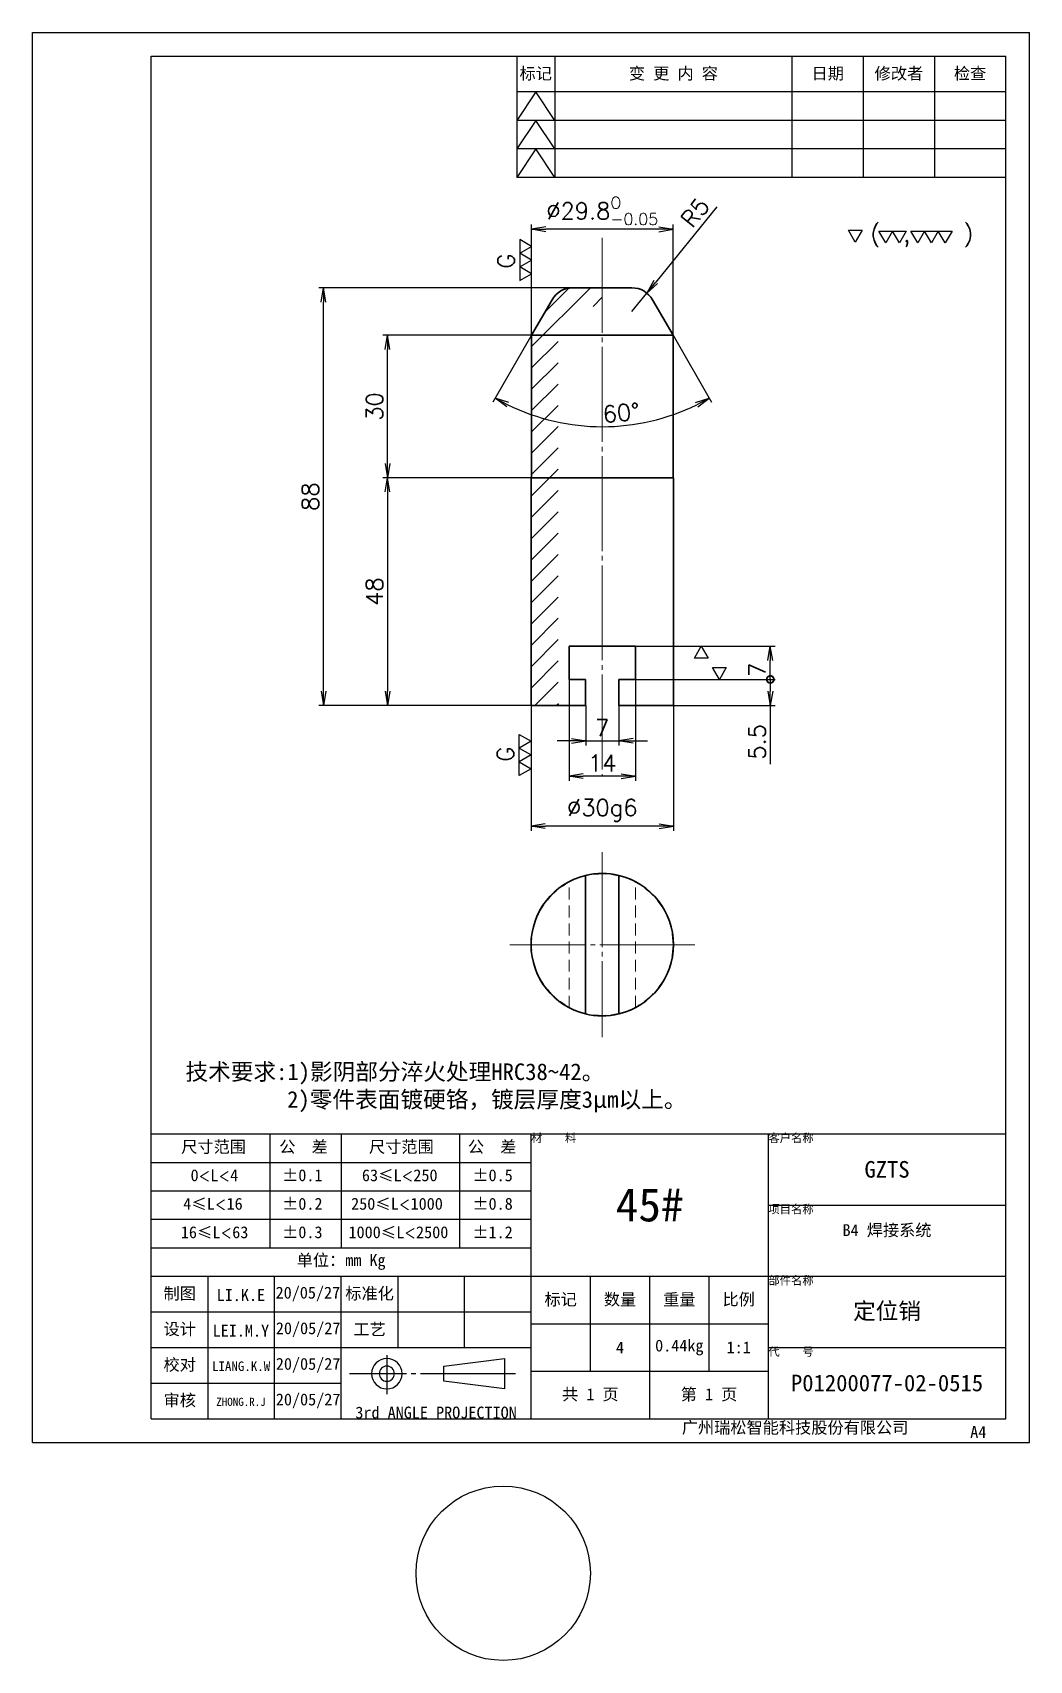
# Model space of a CAD drawing. Extents: x 0 to 18500, y -51 to 3802.
# Drawn here: x 17151.6 to 17361.6, y -51.1 to 291.9 of the extents above; entities that cross this region are included whole.
import ezdxf

# ---------------------------------------------------------------- set-up
doc = ezdxf.new("R2010")
doc.units = 0
doc.header["$MEASUREMENT"] = 0
doc.linetypes.add('CENTER-HOKUTO', pattern=[23, 20, -1, 1, -1])
doc.linetypes.add('HIDDEN-HOKUTO', pattern=[3.8, 2.5, -1.3])
doc.layers.get('0').update_dxf_attribs({"linetype": 'CONTINUOUS'})
doc.layers.get('DEFPOINTS').update_dxf_attribs({"linetype": 'CONTINUOUS'})
for name, color, linetype in [('AM_7', 2, 'CENTER-HOKUTO'), ('AM_HID', 1, 'HIDDEN-HOKUTO'), ('AM_VIS', 7, 'CONTINUOUS'), ('TITLE_FRAME', 7, 'CONTINUOUS'), ('WORD_DIM', 253, 'CONTINUOUS')]:
    doc.layers.add(name, color=color, linetype=linetype)
doc.layers.add('SOLID LINE', color=7, linetype='CONTINUOUS', lineweight=30)
doc.styles.get("Standard").update_dxf_attribs({"font": 'romans.shx', "bigfont": 'bigfont.shx'})
doc.dimstyles.get("Standard").update_dxf_attribs({"dimtxt": 3.5, "dimasz": 3, "dimexe": 1, "dimexo": 0, "dimgap": 1, "dimtad": 3, "dimdsep": 46, "dimtxsty": 'Standard', "dimblk1": 'OPEN', "dimblk2": 'OPEN', "dimsah": 1, "dimcen": 0, "dimclrd": 256, "dimclre": 256, "dimclrt": 3, "dimadec": 0, "dimazin": 0, "dimtfac": 1, "dimtmove": 0, "dimatfit": 3, "dimldrblk": 'OPEN', "dimfxl": 0, "dimtolj": 1, "dimtzin": 0, "dimarcsym": 0})

# ---------------------------------------------------------------- blocks, each defined once
blk = doc.blocks.new('_OPEN')
at = {"color": 0}
for p, q in [((-1, 0.17), (0, 0)), ((-1, -0.17), (0, 0)), ((0, 0), (-1, 0))]:
    blk.add_line(p, q, dxfattribs=at)
blk = doc.blocks.new('*D823')
at = {"layer": 'DEFPOINTS', "color": 0, "linetype": 'Continuous', "ltscale": 5}
for p in [(17256.66, 150.1), (17286.66, 150.1), (17256.66, 124.69)]:
    blk.add_point(p, dxfattribs=at)
at = {"layer": 'WORD_DIM', "linetype": 'Continuous', "lineweight": -2, "ltscale": 5}
for p, q in [((17256.66, 150.1), (17256.66, 123.69)), ((17286.66, 150.1), (17286.66, 123.69)), ((17283.66, 124.69), (17259.66, 124.69))]:
    blk.add_line(p, q, dxfattribs=at)
at = {"layer": 'WORD_DIM', "linetype": 'Continuous', "lineweight": -2, "ltscale": 5, "xscale": 3, "yscale": 3, "zscale": 3, "rotation": 180}
blk.add_blockref('_OPEN', (17256.66, 124.69), dxfattribs=at)
at = {"layer": 'WORD_DIM', "linetype": 'Continuous', "lineweight": -2, "ltscale": 5, "xscale": 3, "yscale": 3, "zscale": 3}
blk.add_blockref('_OPEN', (17286.66, 124.69), dxfattribs=at)
at = {"layer": 'WORD_DIM', "color": 3, "linetype": 'Continuous', "ltscale": 5, "insert": (17271.66, 128.02), "char_height": 3.5, "attachment_point": 5}
blk.add_mtext('\\A1;%%C30g6', dxfattribs=at)
blk = doc.blocks.new('*D824')
at = {"layer": 'DEFPOINTS', "color": 0, "linetype": 'Continuous', "ltscale": 5}
for p in [(17256.76, 250.43), (17256.76, 228.1), (17286.56, 228.1)]:
    blk.add_point(p, dxfattribs=at)
at = {"layer": 'WORD_DIM', "linetype": 'Continuous', "lineweight": -2, "ltscale": 5}
for p, q in [((17256.76, 228.1), (17256.76, 251.43)), ((17283.56, 250.43), (17259.76, 250.43)), ((17286.56, 228.1), (17286.56, 251.43))]:
    blk.add_line(p, q, dxfattribs=at)
at = {"layer": 'WORD_DIM', "linetype": 'Continuous', "lineweight": -2, "ltscale": 5, "xscale": 3, "yscale": 3, "zscale": 3, "rotation": 180}
blk.add_blockref('_OPEN', (17256.76, 250.43), dxfattribs=at)
at = {"layer": 'WORD_DIM', "linetype": 'Continuous', "lineweight": -2, "ltscale": 5, "xscale": 3, "yscale": 3, "zscale": 3}
blk.add_blockref('_OPEN', (17286.56, 250.43), dxfattribs=at)
at = {"layer": 'WORD_DIM', "color": 3, "linetype": 'Continuous', "ltscale": 5, "insert": (17271.66, 254.29), "char_height": 3.5, "attachment_point": 5}
blk.add_mtext('\\A1;%%C29.8{\\H0.7x;\\SO^ -0.05;}', dxfattribs=at)
blk = doc.blocks.new('*D825')
at = {"layer": 'DEFPOINTS', "color": 0, "linetype": 'Continuous', "ltscale": 5}
for p in [(17226.43, 228.1), (17256.76, 228.1), (17256.76, 198.1)]:
    blk.add_point(p, dxfattribs=at)
at = {"layer": 'WORD_DIM', "linetype": 'Continuous', "lineweight": -2, "ltscale": 5}
for p, q in [((17256.76, 228.1), (17225.43, 228.1)), ((17226.43, 201.1), (17226.43, 225.1)), ((17256.76, 198.1), (17225.43, 198.1))]:
    blk.add_line(p, q, dxfattribs=at)
at = {"layer": 'WORD_DIM', "linetype": 'Continuous', "lineweight": -2, "ltscale": 5, "xscale": 3, "yscale": 3, "zscale": 3}
for p, rotation in [((17226.43, 228.1), 90), ((17226.43, 198.1), 270)]:
    blk.add_blockref('_OPEN', p, dxfattribs=dict(at, rotation=rotation))
at = {"layer": 'WORD_DIM', "color": 3, "linetype": 'Continuous', "ltscale": 5, "insert": (17223.68, 213.1), "char_height": 3.5, "attachment_point": 5, "rotation": 90}
blk.add_mtext('\\A1;30', dxfattribs=at)
blk = doc.blocks.new('*D826')
at = {"layer": 'DEFPOINTS', "color": 0, "linetype": 'Continuous', "ltscale": 5}
for p in [(17212.93, 238.1), (17265.42, 238.1), (17256.66, 150.1)]:
    blk.add_point(p, dxfattribs=at)
at = {"layer": 'WORD_DIM', "linetype": 'Continuous', "lineweight": -2, "ltscale": 5}
for p, q in [((17265.42, 238.1), (17211.93, 238.1)), ((17212.93, 153.1), (17212.93, 235.1)), ((17256.66, 150.1), (17211.93, 150.1))]:
    blk.add_line(p, q, dxfattribs=at)
at = {"layer": 'WORD_DIM', "linetype": 'Continuous', "lineweight": -2, "ltscale": 5, "xscale": 3, "yscale": 3, "zscale": 3}
for p, rotation in [((17212.93, 238.1), 90), ((17212.93, 150.1), 270)]:
    blk.add_blockref('_OPEN', p, dxfattribs=dict(at, rotation=rotation))
at = {"layer": 'WORD_DIM', "color": 3, "linetype": 'Continuous', "ltscale": 5, "insert": (17210.18, 194.1), "char_height": 3.5, "attachment_point": 5, "rotation": 90}
blk.add_mtext('\\A1;88', dxfattribs=at)
blk = doc.blocks.new('*D827')
at = {"layer": 'DEFPOINTS', "color": 0, "linetype": 'Continuous', "ltscale": 5}
for p in [(17261.09, 235.6), (17282.23, 235.6), (17256.76, 228.1), (17286.56, 228.1), (17263.83, 209.52)]:
    blk.add_point(p, dxfattribs=at)
at = {"layer": 'WORD_DIM', "linetype": 'Continuous', "lineweight": -2, "ltscale": 5}
for p, q in [((17256.76, 228.1), (17248.62, 214)), ((17286.56, 228.1), (17294.69, 214))]:
    blk.add_line(p, q, dxfattribs=at)
blk.add_arc((17271.66, 253.91), 45.07, 243.8141, 296.1859, dxfattribs=at)
at = {"layer": 'WORD_DIM', "linetype": 'Continuous', "lineweight": -2, "ltscale": 5, "xscale": 3, "yscale": 3, "zscale": 3}
for p, rotation in [((17249.12, 214.87), 151.9069987010526), ((17294.19, 214.87), 28.09300129894898)]:
    blk.add_blockref('_OPEN', p, dxfattribs=dict(at, rotation=rotation))
at = {"layer": 'WORD_DIM', "color": 3, "linetype": 'Continuous', "ltscale": 5, "insert": (17275.64, 211.77), "char_height": 3.5, "attachment_point": 5, "rotation": 5.4026}
blk.add_mtext('\\A1;60°', dxfattribs=at)
blk = doc.blocks.new('_DotSmall')
at = {"color": 0, "linetype": 'ByBlock', "const_width": 0.5}
blk.add_lwpolyline([(-0.0625, 0, 1), (0.0625, 0, 1)], format="xyb", close=True, dxfattribs=at)
blk = doc.blocks.new('*D828')
at = {"layer": 'DEFPOINTS', "color": 0, "linetype": 'Continuous', "ltscale": 5}
for p in [(17278.66, 155.6), (17286.66, 150.1), (17307.05, 150.1)]:
    blk.add_point(p, dxfattribs=at)
at = {"layer": 'WORD_DIM', "linetype": 'Continuous', "lineweight": -2, "ltscale": 5}
for p, q in [((17278.66, 155.6), (17308.05, 155.6)), ((17307.05, 155.6), (17307.05, 153.1)), ((17286.66, 150.1), (17308.05, 150.1)), ((17307.05, 150.1), (17307.05, 137.76))]:
    blk.add_line(p, q, dxfattribs=at)
at = {"layer": 'WORD_DIM', "linetype": 'Continuous', "lineweight": -2, "ltscale": 5, "xscale": 3, "yscale": 3, "zscale": 3}
for name, p, rotation in [('_DotSmall', (17307.05, 155.6), 90), ('_OPEN', (17307.05, 150.1), 270)]:
    blk.add_blockref(name, p, dxfattribs=dict(at, rotation=rotation))
at = {"layer": 'WORD_DIM', "color": 3, "linetype": 'Continuous', "ltscale": 5, "insert": (17304.3, 142.43), "char_height": 3.5, "attachment_point": 5, "rotation": 90}
blk.add_mtext('\\A1;5.5', dxfattribs=at)
blk = doc.blocks.new('*D829')
at = {"layer": 'DEFPOINTS', "color": 0, "linetype": 'Continuous', "ltscale": 5}
for p in [(17278.66, 162.6), (17307.05, 162.6), (17278.66, 155.6)]:
    blk.add_point(p, dxfattribs=at)
at = {"layer": 'WORD_DIM', "linetype": 'Continuous', "lineweight": -2, "ltscale": 5}
for p, q in [((17278.66, 162.6), (17308.05, 162.6)), ((17307.05, 155.6), (17307.05, 159.6)), ((17278.66, 155.6), (17308.05, 155.6))]:
    blk.add_line(p, q, dxfattribs=at)
at = {"layer": 'WORD_DIM', "linetype": 'Continuous', "lineweight": -2, "ltscale": 5, "xscale": 3, "yscale": 3, "zscale": 3}
for name, p, rotation in [('_OPEN', (17307.05, 162.6), 90), ('_DotSmall', (17307.05, 155.6), 270)]:
    blk.add_blockref(name, p, dxfattribs=dict(at, rotation=rotation))
at = {"layer": 'WORD_DIM', "color": 3, "linetype": 'Continuous', "ltscale": 5, "insert": (17304.3, 157.6), "char_height": 3.5, "attachment_point": 5, "rotation": 90}
blk.add_mtext('\\A1;7', dxfattribs=at)
blk = doc.blocks.new('*D830')
at = {"layer": 'DEFPOINTS', "color": 0, "linetype": 'Continuous', "ltscale": 5}
for p in [(17264.66, 155.6), (17278.66, 155.6), (17264.66, 135.22)]:
    blk.add_point(p, dxfattribs=at)
at = {"layer": 'WORD_DIM', "linetype": 'Continuous', "lineweight": -2, "ltscale": 5}
for p, q in [((17264.66, 155.6), (17264.66, 134.22)), ((17278.66, 155.6), (17278.66, 134.22)), ((17275.66, 135.22), (17267.66, 135.22))]:
    blk.add_line(p, q, dxfattribs=at)
at = {"layer": 'WORD_DIM', "linetype": 'Continuous', "lineweight": -2, "ltscale": 5, "xscale": 3, "yscale": 3, "zscale": 3, "rotation": 180}
blk.add_blockref('_OPEN', (17264.66, 135.22), dxfattribs=at)
at = {"layer": 'WORD_DIM', "linetype": 'Continuous', "lineweight": -2, "ltscale": 5, "xscale": 3, "yscale": 3, "zscale": 3}
blk.add_blockref('_OPEN', (17278.66, 135.22), dxfattribs=at)
at = {"layer": 'WORD_DIM', "color": 3, "linetype": 'Continuous', "ltscale": 5, "insert": (17271.66, 137.97), "char_height": 3.5, "attachment_point": 5}
blk.add_mtext('\\A1;14', dxfattribs=at)
blk = doc.blocks.new('*D831')
at = {"layer": 'DEFPOINTS', "color": 0, "linetype": 'Continuous', "ltscale": 5}
for p in [(17268.16, 150.1), (17275.16, 150.1), (17275.16, 142.65)]:
    blk.add_point(p, dxfattribs=at)
at = {"layer": 'WORD_DIM', "linetype": 'Continuous', "lineweight": -2, "ltscale": 5}
for p, q in [((17268.16, 150.1), (17268.16, 141.65)), ((17275.16, 150.1), (17275.16, 141.65)), ((17265.16, 142.65), (17262.16, 142.65)), ((17268.16, 142.65), (17275.16, 142.65)), ((17278.16, 142.65), (17281.16, 142.65))]:
    blk.add_line(p, q, dxfattribs=at)
at = {"layer": 'WORD_DIM', "linetype": 'Continuous', "lineweight": -2, "ltscale": 5, "xscale": 3, "yscale": 3, "zscale": 3}
blk.add_blockref('_OPEN', (17268.16, 142.65), dxfattribs=at)
at = {"layer": 'WORD_DIM', "linetype": 'Continuous', "lineweight": -2, "ltscale": 5, "xscale": 3, "yscale": 3, "zscale": 3, "rotation": 180}
blk.add_blockref('_OPEN', (17275.16, 142.65), dxfattribs=at)
at = {"layer": 'WORD_DIM', "color": 3, "linetype": 'Continuous', "ltscale": 5, "insert": (17271.66, 145.4), "char_height": 3.5, "attachment_point": 5}
blk.add_mtext('\\A1;7', dxfattribs=at)
blk = doc.blocks.new('shiage1')
at = {"layer": 'WORD_DIM', "color": 3, "linetype": 'Continuous'}
for p, q in [((0, 0), (-1.44, 2.5)), ((-1.44, 2.5), (1.44, 2.5)), ((1.44, 2.5), (0, 0))]:
    blk.add_line(p, q, dxfattribs=at)
blk = doc.blocks.new('*D832')
at = {"layer": 'DEFPOINTS', "color": 0, "linetype": 'Continuous', "ltscale": 5}
for p in [(17256.66, 198.1), (17226.43, 150.1), (17256.66, 150.1)]:
    blk.add_point(p, dxfattribs=at)
at = {"layer": 'WORD_DIM', "linetype": 'Continuous', "lineweight": -2, "ltscale": 5}
for p, q in [((17256.66, 198.1), (17225.43, 198.1)), ((17226.43, 195.1), (17226.43, 153.1)), ((17256.66, 150.1), (17225.43, 150.1))]:
    blk.add_line(p, q, dxfattribs=at)
at = {"layer": 'WORD_DIM', "linetype": 'Continuous', "lineweight": -2, "ltscale": 5, "xscale": 3, "yscale": 3, "zscale": 3}
for p, rotation in [((17226.43, 198.1), 90), ((17226.43, 150.1), 270)]:
    blk.add_blockref('_OPEN', p, dxfattribs=dict(at, rotation=rotation))
at = {"layer": 'WORD_DIM', "color": 3, "linetype": 'Continuous', "ltscale": 5, "insert": (17223.68, 174.1), "char_height": 3.5, "attachment_point": 5, "rotation": 90}
blk.add_mtext('\\A1;48', dxfattribs=at)
blk = doc.blocks.new('shiage3')
at = {"layer": 'WORD_DIM', "color": 3, "linetype": 'Continuous'}
for p, q in [((-1.44, 2.5), (7.22, 2.5)), ((0, 0), (-1.44, 2.5)), ((1.44, 2.5), (0, 0)), ((2.89, 0), (1.44, 2.5)), ((4.33, 2.5), (2.89, 0)), ((5.77, 0), (4.33, 2.5)), ((7.22, 2.5), (5.77, 0))]:
    blk.add_line(p, q, dxfattribs=at)
blk = doc.blocks.new('*D833')
at = {"layer": 'DEFPOINTS', "color": 0, "linetype": 'Continuous', "ltscale": 5}
for p in [(17281.04, 236.98), (17277.9, 233.1)]:
    blk.add_point(p, dxfattribs=at)
at = {"layer": 'WORD_DIM', "linetype": 'Continuous', "lineweight": -2, "ltscale": 5}
for p, q in [((17295.77, 255.19), (17282.93, 239.32)), ((17277.9, 233.1), (17281.04, 236.98))]:
    blk.add_line(p, q, dxfattribs=at)
at = {"layer": 'WORD_DIM', "linetype": 'Continuous', "lineweight": -2, "ltscale": 5, "xscale": 3, "yscale": 3, "zscale": 3, "rotation": 231.0235096818651}
blk.add_blockref('_OPEN', (17281.04, 236.98), dxfattribs=at)
at = {"layer": 'WORD_DIM', "color": 3, "linetype": 'Continuous', "ltscale": 5, "insert": (17291.22, 253.94), "char_height": 3.5, "attachment_point": 5, "rotation": 51.0235}
blk.add_mtext('\\A1;R5', dxfattribs=at)
blk = doc.blocks.new('21')
at = {"layer": 'TITLE_FRAME', "color": 3, "linetype": 'Continuous'}
for points in [[(4.99, 2.99), (3.54, 5.49), (6.43, 5.49)], [(11.41, 2.82), (9.96, 5.33), (15.74, 5.33), (14.3, 2.82), (12.85, 5.33)], [(18.16, 2.84), (16.71, 5.34), (25.38, 5.34), (23.94, 2.84), (22.49, 5.34), (21.05, 2.84), (19.6, 5.34)]]:
    blk.add_lwpolyline(points, close=True, dxfattribs=at)
blk.add_text('(  ,    )', height=3.5, dxfattribs=at).set_placement((8.2, 3.07))

msp = doc.modelspace()

# ---------------------------------------------------------------- hatches: boundary and pattern name
at = {"layer": 'WORD_DIM', "linetype": 'Continuous', "ltscale": 5}
h = msp.add_hatch(dxfattribs=at)
h.set_pattern_fill('ANSI31', color=3, style=0)
h.set_pattern_definition([(45, (17151.6436, -5.1316), (-2.245064, 2.245064), [])])
h.paths.add_polyline_path([(17271.65683, 238.09754), (17265.41708, 238.09754, 0.267949192), (17261.08695, 235.59754), (17256.75683, 228.09754), (17262.8098, 228.09754), (17265.41708, 233.09754), (17267.28643, 234.17681), (17271.65683, 234.17681)])
h.paths.add_polyline_path([(17262.35, 198.09754), (17256.65683, 198.09754), (17256.65683, 150.09754), (17262.40683, 150.09754)])
h.paths.add_polyline_path([(17262.35, 228.09754), (17256.75683, 228.09754), (17256.7568, 228.09025), (17256.7568, 198.09754), (17262.35, 198.09754)])

# ---------------------------------------------------------------- linework, layer by layer
at = {"layer": 'AM_7', "lineweight": 13}
for p, q in [((17271.65683, 248.63379), (17271.65683, 135.22609)), ((17271.65683, 119.22709), (17271.65683, 80.22709)), ((17291.15683, 99.72709), (17252.15683, 99.72709))]:
    msp.add_line(p, q, dxfattribs=at)
at = {"layer": 'AM_HID', "lineweight": 13}
for p, q in [((17264.65683, 86.46059), (17264.65683, 112.99358)), ((17278.65683, 86.46059), (17278.65683, 112.99358))]:
    msp.add_line(p, q, dxfattribs=at)
msp.add_circle((17271.65683, 99.72709), 14.9, dxfattribs=at)
msp.add_arc((17271.65683, 99.72709), 15, 76.0909301, 76.5065676, dxfattribs=at)
at = {"layer": 'AM_VIS', "lineweight": 35, "ltscale": 0.288344}
msp.add_line((17265.41708, 238.09754), (17277.89657, 238.09754), dxfattribs=at)
at = {"layer": 'AM_VIS', "lineweight": 35, "ltscale": 0.216507}
for p, q in [((17261.08694, 235.59754), (17256.7568, 228.09754)), ((17282.22671, 235.59754), (17286.55685, 228.09754))]:
    msp.add_line(p, q, dxfattribs=at)
at = {"layer": 'AM_VIS', "lineweight": 35}
for p, q in [((17256.7568, 198.09754), (17256.7568, 228.09754)), ((17286.55685, 228.09754), (17256.7568, 228.09754)), ((17286.55685, 198.09754), (17286.55685, 228.09754)), ((17256.65683, 150.09754), (17256.65683, 198.09754)), ((17286.65683, 198.09754), (17256.65683, 198.09754)), ((17286.65683, 150.09754), (17286.65683, 198.09754)), ((17268.15683, 114.31304), (17268.15683, 85.14114)), ((17275.15683, 114.31304), (17275.15683, 85.14114))]:
    msp.add_line(p, q, dxfattribs=at)
at = {"layer": 'AM_VIS', "lineweight": 35, "ltscale": 0.175}
for p, q in [((17264.65683, 155.59754), (17264.65683, 162.59754)), ((17278.65683, 155.59754), (17278.65683, 162.59754))]:
    msp.add_line(p, q, dxfattribs=at)
at = {"layer": 'AM_VIS', "lineweight": 35, "ltscale": 0.35}
msp.add_line((17278.65683, 162.59754), (17264.65683, 162.59754), dxfattribs=at)
at = {"layer": 'AM_VIS', "lineweight": 35, "ltscale": 0.0875}
for p, q in [((17268.15683, 155.59754), (17264.65683, 155.59754)), ((17278.65683, 155.59754), (17275.15683, 155.59754))]:
    msp.add_line(p, q, dxfattribs=at)
at = {"layer": 'AM_VIS', "lineweight": 35, "ltscale": 0.1375}
for p, q in [((17268.15683, 150.09754), (17268.15683, 155.59754)), ((17275.15683, 150.09754), (17275.15683, 155.59754))]:
    msp.add_line(p, q, dxfattribs=at)
at = {"layer": 'AM_VIS', "lineweight": 35, "ltscale": 0.2875}
for p, q in [((17256.65683, 150.09754), (17268.15683, 150.09754)), ((17286.65683, 150.09754), (17275.15683, 150.09754))]:
    msp.add_line(p, q, dxfattribs=at)
at = {"layer": 'AM_VIS', "lineweight": 35}
for centre, radius, start, end in [((17265.41708, 233.09754), 5, 90, 149.9999973), ((17277.89657, 233.09754), 5, 30.0000008, 90.0000025), ((17271.65683, 99.72709), 15, 103.4933964, 256.5066036), ((17271.65683, 99.72709), 15, 76.5065676, 103.4933554), ((17271.65683, 99.72709), 15, 283.4933982, 76.5066018), ((17271.65683, 99.72709), 15, 256.090932, 283.4934392)]:
    msp.add_arc(centre, radius, start, end, dxfattribs=at)
at = {"layer": 'TITLE_FRAME', "linetype": 'Continuous'}
for p, q in [((17176.64357, 286.86842), (17356.64357, 286.86842)), ((17176.64357, -0.13158), (17176.64357, 286.86842)), ((17253.64357, 286.86842), (17253.64357, 261.36842)), ((17261.64357, 286.86842), (17261.64357, 261.36842)), ((17311.64357, 261.36842), (17311.64357, 286.86842)), ((17326.64357, 286.86842), (17326.64357, 261.36842)), ((17341.64357, 286.86842), (17341.64357, 261.36842)), ((17356.64357, -0.13158), (17356.64357, 286.86842)), ((17356.64357, 279.36842), (17253.64357, 279.36842)), ((17257.64357, 279.36842), (17253.64357, 273.36842)), ((17261.64357, 273.36842), (17257.64357, 279.36842)), ((17356.64357, 273.36842), (17253.64357, 273.36842)), ((17257.64357, 273.36842), (17253.64357, 267.36842)), ((17261.64357, 267.36842), (17257.64357, 273.36842)), ((17356.64357, 267.36842), (17253.64357, 267.36842)), ((17257.64357, 267.36842), (17253.64357, 261.36842)), ((17261.64357, 261.36842), (17257.64357, 267.36842)), ((17356.64357, 261.36842), (17253.64357, 261.36842)), ((17176.64357, 59.86842), (17356.64357, 59.86842)), ((17176.64357, -0.13158), (17176.64357, 59.86842)), ((17201.64357, 59.86842), (17201.64357, 35.86842)), ((17216.64357, 59.86842), (17216.64357, 35.86842)), ((17241.64357, 35.86842), (17241.64357, 59.86842)), ((17256.64357, -0.13158), (17256.64357, 59.86842)), ((17306.64357, -0.13158), (17306.64357, 59.86842)), ((17356.64357, -0.13158), (17356.64357, 59.86842)), ((17176.64357, 53.86842), (17256.64357, 53.86842)), ((17176.64357, 47.86842), (17256.64357, 47.86842)), ((17306.64357, 44.86842), (17356.64357, 44.86842)), ((17176.64357, 41.86842), (17256.64357, 41.86842)), ((17176.64357, 35.86842), (17256.64357, 35.86842)), ((17176.64357, 29.86842), (17356.64357, 29.86842)), ((17188.64357, -0.13158), (17188.64357, 29.86842)), ((17202.64357, -0.13158), (17202.64357, 29.86842)), ((17216.64357, -0.13158), (17216.64357, 29.86842)), ((17228.64357, 14.86842), (17228.64357, 29.86842)), ((17242.64357, 14.86842), (17242.64357, 29.86842)), ((17269.14357, 9.86842), (17269.14357, 29.86842)), ((17281.64357, -0.13158), (17281.64357, 29.86842)), ((17294.14357, 9.86842), (17294.14357, 29.86842)), ((17176.64357, 22.36842), (17256.64357, 22.36842)), ((17256.64357, 19.86842), (17306.64357, 19.86842)), ((17176.64357, 14.86842), (17256.64357, 14.86842)), ((17306.64357, 14.86842), (17356.64357, 14.86842)), ((17176.64357, 7.36842), (17216.64357, 7.36842)), ((17256.64357, 9.86842), (17306.64357, 9.86842)), ((17176.64357, -0.13158), (17356.64357, -0.13158)), ((17176.64357, -0.13158), (17356.64357, -0.13158))]:
    msp.add_line(p, q, dxfattribs=at)
at = {"layer": 'TITLE_FRAME', "color": 2, "linetype": 'CENTER-HOKUTO'}
for p, q in [((17226.27805, 13.28684), (17226.27805, 5.01804)), ((17253.38365, 9.35084), (17218.37565, 9.35084))]:
    msp.add_line(p, q, dxfattribs=at)
at = {"layer": 'TITLE_FRAME', "color": 3, "linetype": 'Continuous'}
for p, q in [((17238.27805, 10.95084), (17251.07805, 12.55084)), ((17238.27805, 7.75084), (17238.27805, 10.95084)), ((17251.07805, 12.55084), (17251.07805, 6.15084)), ((17251.07805, 6.15084), (17238.27805, 7.75084))]:
    msp.add_line(p, q, dxfattribs=at)
for radius in [3.2, 1.6]:
    msp.add_arc((17226.27805, 9.35084), radius, 0, 359.9893827, dxfattribs=at)
at = {"layer": 'WORD_DIM', "linetype": 'Continuous'}
for p, q in [((17151.64357, 291.86842), (17361.64357, 291.86842)), ((17151.64357, -5.13158), (17151.64357, 291.86842)), ((17151.64357, 291.86842), (17361.64357, 291.86842)), ((17361.64357, -5.13158), (17361.64357, 291.86842)), ((17151.64357, -5.13158), (17361.64357, -5.13158))]:
    msp.add_line(p, q, dxfattribs=at)
at = {"layer": 'WORD_DIM', "linetype": 'Continuous', "ltscale": 5}
for p, q in [((17277.89657, 238.09754), (17265.41708, 238.09754)), ((17261.08695, 235.59754), (17256.75683, 228.09754)), ((17286.55685, 228.09754), (17282.2267, 235.59754)), ((17256.65683, 198.09754), (17262.35, 198.09754))]:
    msp.add_line(p, q, dxfattribs=at)
at = {"layer": 'WORD_DIM', "linetype": 'Continuous'}
msp.add_circle((17250.78774, -32.69308), 18.36203, dxfattribs=at)

# ---------------------------------------------------------------- block references
at = {"layer": 'WORD_DIM', "linetype": 'Continuous', "ltscale": 5}
msp.add_blockref('21', (17319.95402, 244.72379), dxfattribs=at)
at = {"layer": 'WORD_DIM', "color": 3, "linetype": 'Continuous', "ltscale": 5, "xscale": -1, "rotation": 90}
msp.add_blockref('shiage3', (17256.7568, 246.82779), dxfattribs=at)
at = {"layer": 'WORD_DIM', "color": 3, "linetype": 'Continuous', "ltscale": 5}
for name, p, rotation in [('shiage1', (17292.52295, 162.59754), 180), ('shiage3', (17256.65683, 136.80053), 90)]:
    msp.add_blockref(name, p, dxfattribs=dict(at, rotation=rotation))
msp.add_blockref('shiage1', (17296.33756, 155.59754), dxfattribs=at)

# ---------------------------------------------------------------- texts
at = {"layer": 'SOLID LINE', "ltscale": 0.5}
for s, insert, char_height, width, attachment_point in [('\\pt15;{\\fSimHei|b0|i0|c134|p2;\\C3;标记}', (17257.64357, 283.11842), 2.5, 8, 5), ('\\pt15;{\\fSimHei|b0|i0|c134|p2;\\C3;变 更 内 容}', (17286.64357, 283.11842), 2.5, 50, 5), ('\\pt15;{\\fSimHei|b0|i0|c134|p2;\\C3;日期}', (17319.14357, 283.11842), 2.5, 15, 5), ('\\pt15;{\\fSimHei|b0|i0|c134|p2;\\C3;修改者}', (17334.14357, 283.11842), 2.5, 15, 5), ('\\pt15;{\\fSimHei|b0|i0|c134|p2;\\C3;检查}', (17349.14357, 283.11842), 2.5, 15, 5), ('\\pt21;{\\fSimHei|b0|i0|c134|p2;\\C3;技术要求:1)影阴部分淬火处理HRC38~42。\\P\\pt84;         2)零件表面镀硬铬，镀层厚度3\\fSimSun|b0|i0|c134|p2;μ\\fSimHei|b0|i0|c134|p2;m以上。}', (17183.84628, 74.71251), 3.5, 120.5648797, 1), ('\\pt15;{\\fSimHei|b0|i0|c134|p2;\\C3;尺寸范围}', (17182.96353, 58.39736), 2.5, 45.3015188, 1), ('\\pt15;{\\fSimHei|b0|i0|c134|p2;\\C3;公  差}', (17203.61727, 58.39736), 2.5, 45.3015188, 1), ('\\pt15;{\\fSimHei|b0|i0|c134|p2;\\C3;尺寸范围}', (17222.51098, 58.39736), 2.5, 45.3015188, 1), ('\\pt15;{\\fSimHei|b0|i0|c134|p2;\\C3;公  差}', (17243.34963, 58.39736), 2.5, 45.3015188, 1), ('{\\fSimHei|b0|i0|c134|p2;\\C3;材    料}', (17256.64357, 59.86842), 1.75, 50, 1), ('\\pt10.5;{\\fSimHei|b0|i0|c134|p2;\\C3;客户名称}', (17306.64357, 59.86842), 1.75, 50, 1), ('\\pt15;{\\fSimHei|b0|i0|c134|p2;\\C3;0\\Fromans,bigfont|c134;\\H0.9583x;<\\fSimHei|b0|i0|c134|p2;\\H1.044x;L\\Fromans,bigfont|c134;\\H0.9583x;<\\fSimHei|b0|i0|c134|p2;\\H1.044x;4}', (17184.9241, 52.39736), 2.5, 45.3015188, 1), ('\\pt15;{\\fSimHei|b0|i0|c134|p2;\\C3;%%P0.1}', (17204.22591, 52.39736), 2.5, 45.3015188, 1), ('\\pt15;{\\fSimHei|b0|i0|c134|p2;\\C3;63\\H0.9583x;≤\\H1.044x;L\\Fromans,bigfont|c134;\\H0.9579x;<\\fSimHei|b0|i0|c134|p2;\\H1.044x;250}', (17221.02725, 52.39736), 2.5, 45.3015188, 1), ('\\pt15;{\\fSimHei|b0|i0|c134|p2;\\C3;%%P0.5}', (17244.29624, 52.39736), 2.5, 45.3015188, 1), ('{\\fSimHei|b0|i0|c134|p2;\\C3;GZTS}', (17331.64357, 52.36842), 3.5, 50, 5), ('\\pt42;{\\fSimHei|b0|i0|c134|p2;\\C3;45#}', (17281.64357, 44.86842), 7, 50, 5), ('\\pt15;{\\fSimHei|b0|i0|c134|p2;\\C3;4\\H0.9583x;≤\\H1.043x;L\\Fromans,bigfont|c134;\\H0.9588x;<\\fSimHei|b0|i0|c134|p2;\\H1.043x;16}', (17183.39008, 46.39736), 2.5, 45.3015188, 1), ('\\pt15;{\\fSimHei|b0|i0|c134|p2;\\C3;%%P0.2}', (17204.22591, 46.39736), 2.5, 45.3015188, 1), ('\\pt15;{\\fSimHei|b0|i0|c134|p2;\\C3;250\\H0.9583x;≤\\H1.044x;L\\Fromans,bigfont|c134;\\H0.9579x;<\\fSimHei|b0|i0|c134|p2;\\H1.044x;1000}', (17218.74461, 46.39736), 2.5, 45.3015188, 1), ('\\pt15;{\\fSimHei|b0|i0|c134|p2;\\C3;%%P0.8}', (17244.29624, 46.39736), 2.5, 45.3015188, 1), ('\\pt10.5;{\\fSimHei|b0|i0|c134|p2;\\C3;项目名称}', (17306.64357, 44.86842), 1.75, 50, 1), ('{\\fSimHei|b0|i0|c134|p2;\\C3;B4 焊接系统\\P }', (17331.64357, 37.36842), 2.5, 50, 5), ('\\pt15;{\\fSimHei|b0|i0|c134|p2;\\C3;16\\H0.9583x;≤\\H1.044x;L\\Fromans,bigfont|c134;\\H0.9579x;<\\fSimHei|b0|i0|c134|p2;\\H1.044x;63}', (17182.87504, 40.39736), 2.5, 45.3015188, 1), ('\\pt15;{\\fSimHei|b0|i0|c134|p2;\\C3;%%P0.3}', (17204.22591, 40.39736), 2.5, 45.3015188, 1), ('\\pt15;{\\fSimHei|b0|i0|c134|p2;\\C3;%%P1.2}', (17244.29624, 40.39736), 2.5, 45.3015188, 1), ('\\pt15;{\\fSimHei|b0|i0|c134|p2;\\C3;单位：mm Kg}', (17216.64357, 32.86842), 2.5, 80, 5), ('\\pt15;{\\fSimHei|b0|i0|c134|p2;\\C3;制图}', (17182.64357, 26.11842), 2.5, 12, 5), ('\\pt15;{\\fSimHei|b0|i0|c134|p2;\\C3;20/05/27}', (17209.64357, 26.11842), 2.5, 14, 5), ('\\pt15;{\\fSimHei|b0|i0|c134|p2;\\C3;标准化}', (17222.64357, 26.11842), 2.5, 12, 5), ('\\pt10.5;{\\fSimHei|b0|i0|c134|p2;\\C3;部件名称}', (17306.64357, 29.86842), 1.75, 50, 1), ('{\\fSimHei|b0|i0|c134|p2;\\C3;LI.K.E}', (17195.52737, 25.89739), 2.5, 14, 5), ('\\pt15;{\\fSimHei|b0|i0|c134|p2;\\C3;标记}', (17262.89357, 24.86842), 2.5, 12.5, 5), ('\\pt15;{\\fSimHei|b0|i0|c134|p2;\\C3;数量}', (17275.39357, 24.86842), 2.5, 12.5, 5), ('\\pt15;{\\fSimHei|b0|i0|c134|p2;\\C3;重量}', (17287.89357, 24.86842), 2.5, 12.5, 5), ('\\pt15;{\\fSimHei|b0|i0|c134|p2;\\C3;比例}', (17300.39357, 24.86842), 2.5, 12.5, 5), ('{\\fSimHei|b0|i0|c134|p2;\\C3;定位销}', (17331.64357, 22.36842), 3.5, 50, 5), ('\\pt15;{\\fSimHei|b0|i0|c134|p2;\\C3;设计}', (17182.64357, 18.61842), 2.5, 12, 5), ('{\\fSimHei|b0|i0|c134|p2;\\C3;LEI.M.Y}', (17195.52737, 18.39739), 2.5, 14, 5), ('\\pt15;{\\fSimHei|b0|i0|c134|p2;\\C3;20/05/27}', (17209.6942, 18.61842), 2.5, 13.8987286, 5), ('\\pt15;{\\fSimHei|b0|i0|c134|p2;\\C3;工艺}', (17222.64357, 18.61842), 2.5, 12, 5), ('\\pt15;{\\fSimHei|b0|i0|c134|p2;\\C3;4}', (17275.39357, 14.86842), 2.5, 12.5, 5), ('\\pt15;{\\fSimHei|b0|i0|c134|p2;\\C3;0.44kg}', (17287.89357, 14.86842), 2.5, 12.5, 5), ('\\pt15;{\\fSimHei|b0|i0|c134|p2;\\C3;1:1}', (17300.39357, 14.86842), 2.5, 12.5, 5), ('\\pt10.5;{\\fSimHei|b0|i0|c134|p2;\\C3;代    号}', (17306.64357, 14.86842), 1.75, 50, 1), ('\\pt15;{\\fSimHei|b0|i0|c134|p2;\\C3;校对}', (17182.64357, 11.11842), 2.5, 12, 5), ('{\\fSimHei|b0|i0|c134|p2;\\C3;LIANG.K.W}', (17195.57331, 10.90862), 2, 11.2, 5), ('\\pt15;{\\fSimHei|b0|i0|c134|p2;\\C3;20/05/27}', (17209.6942, 11.11842), 2.5, 13.8987286, 5), ('{\\fSimHei|b0|i0|c134|p2;\\C3;P01200077-02-0515}', (17331.64357, 7.36842), 3.5, 50, 5), ('\\pt15;{\\fSimHei|b0|i0|c134|p2;\\C3;审核}', (17182.64357, 3.61842), 2.5, 12, 5), ('{\\fSimHei|b0|i0|c134|p2;\\C3;ZHONG.R.J}', (17195.55024, 3.40896), 1.7, 9.52, 5), ('\\pt15;{\\fSimHei|b0|i0|c134|p2;\\C3;20/05/27}', (17209.6942, 3.61842), 2.5, 13.8987286, 5), ('\\pt15;{\\fSimHei|b0|i0|c134|p2;\\C3;共 1 页}', (17269.14357, 4.86842), 2.5, 25, 5), ('\\pt15;{\\fSimHei|b0|i0|c134|p2;\\C3;第 1 页}', (17294.14357, 4.86842), 2.5, 25, 5), ('{\\fSimHei|b0|i0|c134|p2;\\C3;3rd ANGLE PROJECTION}', (17236.64357, -0.13158), 2.5, 40, 8)]:
    msp.add_mtext(s, dxfattribs=dict(at, insert=insert, char_height=char_height, width=width, attachment_point=attachment_point))
at = {"layer": 'SOLID LINE', "ltscale": 0.5, "insert": (17218.19591, 40.39736), "char_height": 2.5, "width": 45.3015188, "attachment_point": 1, "line_spacing_factor": 0.72}
msp.add_mtext('\\pt15;{\\fSimHei|b0|i0|c134|p2;\\C3;1000\\H0.9583x;≤\\H1.044x;L\\Fromans,bigfont|c134;\\H0.9579x;<\\fSimHei|b0|i0|c134|p2;\\H1.044x;2500}', dxfattribs=at)
at = {"layer": 'WORD_DIM', "color": 3, "linetype": 'Continuous'}
for p in [(17253.14599, 242.15326), (17253.0175, 138.25544)]:
    msp.add_text('G', height=3.5, rotation=90, dxfattribs=at).set_placement(p)
at = {"layer": 'WORD_DIM', "linetype": 'Continuous', "char_height": 2.5, "width": 66.8459239, "attachment_point": 1}
for s, insert in [('\\pt15;{\\fSimHei|b0|i0|c134|p2;\\C3;广州瑞松智能科技股份有限公司}', (17288.40393, -0.74959)), ('\\pt21;{\\fSimHei|b0|i0|c134|p2;\\C3;A4}', (17349.17064, -1.67452))]:
    msp.add_mtext(s, dxfattribs=dict(at, insert=insert))

# ---------------------------------------------------------------- dimensions: what is measured, and where the dimension line sits
at = {"layer": 'WORD_DIM', "color": 3, "linetype": 'Continuous', "ltscale": 5}
for base, p1, p2, text, picture, middle in [((17256.7568, 250.43418), (17286.55685, 228.09754), (17256.7568, 228.09754), '%%C<>{\\H0.7x;\\SO^ -0.05;}', '*D824', (17271.65683, 254.29251)), ((17256.65683, 124.68984), (17286.65683, 150.09754), (17256.65683, 150.09754), '%%C<>g6', '*D823', (17271.65683, 128.02317))]:
    dim = msp.add_linear_dim(base=base, p1=p1, p2=p2, text=text, dimstyle='Standard', dxfattribs=at)
    dim.commit()
    dim.dimension.update_dxf_attribs({"geometry": picture, "text_midpoint": middle})
at = {"layer": 'WORD_DIM', "linetype": 'Continuous', "ltscale": 5}
dim = msp.add_radius_dim(center=(17277.89657, 233.09754), mpoint=(17281.04158, 236.98456), dimstyle='Standard', dxfattribs=at)
dim.commit()
dim.dimension.update_dxf_attribs({"geometry": '*D833', "text_midpoint": (17293.36261, 252.21253), "dimtype": 164})
at = {"layer": 'WORD_DIM', "color": 3, "linetype": 'Continuous', "ltscale": 5}
for base, p1, p2, picture, middle in [((17212.92808, 238.09754), (17256.65683, 150.09754), (17265.41708, 238.09754), '*D826', (17210.17808, 194.09754)), ((17226.43086, 228.09754), (17256.7568, 198.09754), (17256.7568, 228.09754), '*D825', (17223.68086, 213.09754))]:
    dim = msp.add_linear_dim(base=base, p1=p1, p2=p2, angle=90, dimstyle='Standard', dxfattribs=at)
    dim.commit()
    dim.dimension.update_dxf_attribs({"geometry": picture, "text_midpoint": middle})
at = {"layer": 'WORD_DIM', "linetype": 'Continuous', "ltscale": 5}
dim = msp.add_angular_dim_2l(base=(17263.82976, 209.51566), line1=((17261.08694, 235.59754), (17256.7568, 228.09754)), line2=((17282.22671, 235.59754), (17286.55685, 228.09754)), dimstyle='Standard', dxfattribs=at)
dim.commit()
dim.dimension.update_dxf_attribs({"geometry": '*D827', "text_midpoint": (17275.90075, 209.03112), "dimtype": 162})
dim = msp.add_linear_dim(base=(17226.43086, 150.09754), p1=(17256.65683, 198.09754), p2=(17256.65683, 150.09754), angle=90, dimstyle='Standard', dxfattribs=at)
dim.commit()
dim.dimension.update_dxf_attribs({"geometry": '*D832', "text_midpoint": (17223.68086, 174.09754)})
for base, p2, picture, middle in [((17307.04691, 162.59754), (17278.65683, 162.59754), '*D829', (17304.29691, 157.59754)), ((17307.04691, 150.09754), (17286.65683, 150.09754), '*D828', (17304.29691, 142.43087))]:
    dim = msp.add_linear_dim(base=base, p1=(17278.65683, 155.59754), p2=p2, angle=90, dimstyle='Standard', override={"dimblk1": 'DotSmall'}, dxfattribs=at)
    dim.commit()
    dim.dimension.update_dxf_attribs({"geometry": picture, "text_midpoint": middle})
for base, p1, p2, picture, middle in [((17264.65683, 135.21805), (17278.65683, 155.59754), (17264.65683, 155.59754), '*D830', (17271.65683, 137.96805)), ((17275.15683, 142.64823), (17268.15683, 150.09754), (17275.15683, 150.09754), '*D831', (17271.65683, 145.39823))]:
    dim = msp.add_linear_dim(base=base, p1=p1, p2=p2, dimstyle='Standard', dxfattribs=at)
    dim.commit()
    dim.dimension.update_dxf_attribs({"geometry": picture, "text_midpoint": middle})

doc.saveas('drawing.dxf')
